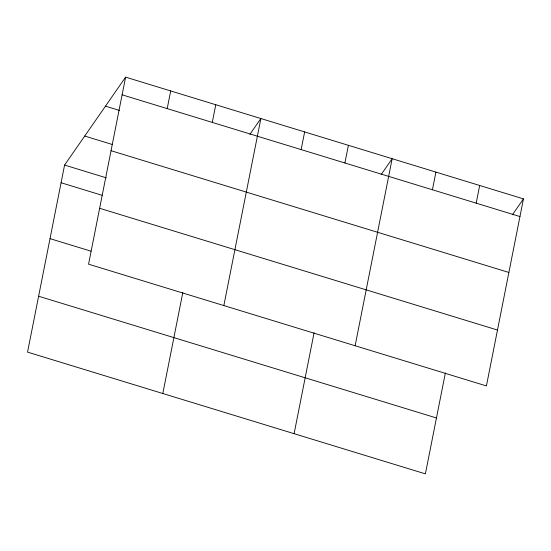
<?xml version="1.0" encoding="UTF-8"?>
<svg xmlns="http://www.w3.org/2000/svg" width="551" height="551" viewBox="0 0 551 551"><rect width="100%" height="100%" fill="white"/><g stroke="black" fill="none" stroke-linecap="round" stroke-linejoin="round"><path stroke-width="0.83" d="M125.607 77.14L88.573 264.177L486.416 385.927L523.45 198.883L125.607 77.14L64.584 165.073L27.55 352.117L425.393 473.86L445.38 372.903M167.201 108.609L170.7 90.936M212.287 122.412L215.785 104.731M162.814 393.51L182.808 292.553M223.844 305.571L260.878 118.534L249.844 134.423M301.135 149.596L304.641 131.923M344.898 162.993L348.397 145.319M294.103 433.685L314.091 332.728M355.126 345.746L392.16 158.709L381.134 174.598M432.425 189.778L435.924 172.098M476.188 203.167L479.687 185.494M512.423 214.78L523.45 198.883M122.108 94.813L519.951 216.557M105.468 106.157L119.409 110.42M84.723 136.056L112.597 144.582M111.04 150.705L508.883 272.449M64.584 165.073L106.391 177.87M61.085 182.746L102.073 195.295M99.641 208.285L497.484 330.035M50.017 238.638L91.011 251.18M38.618 296.224L436.454 417.968"/></g></svg>
